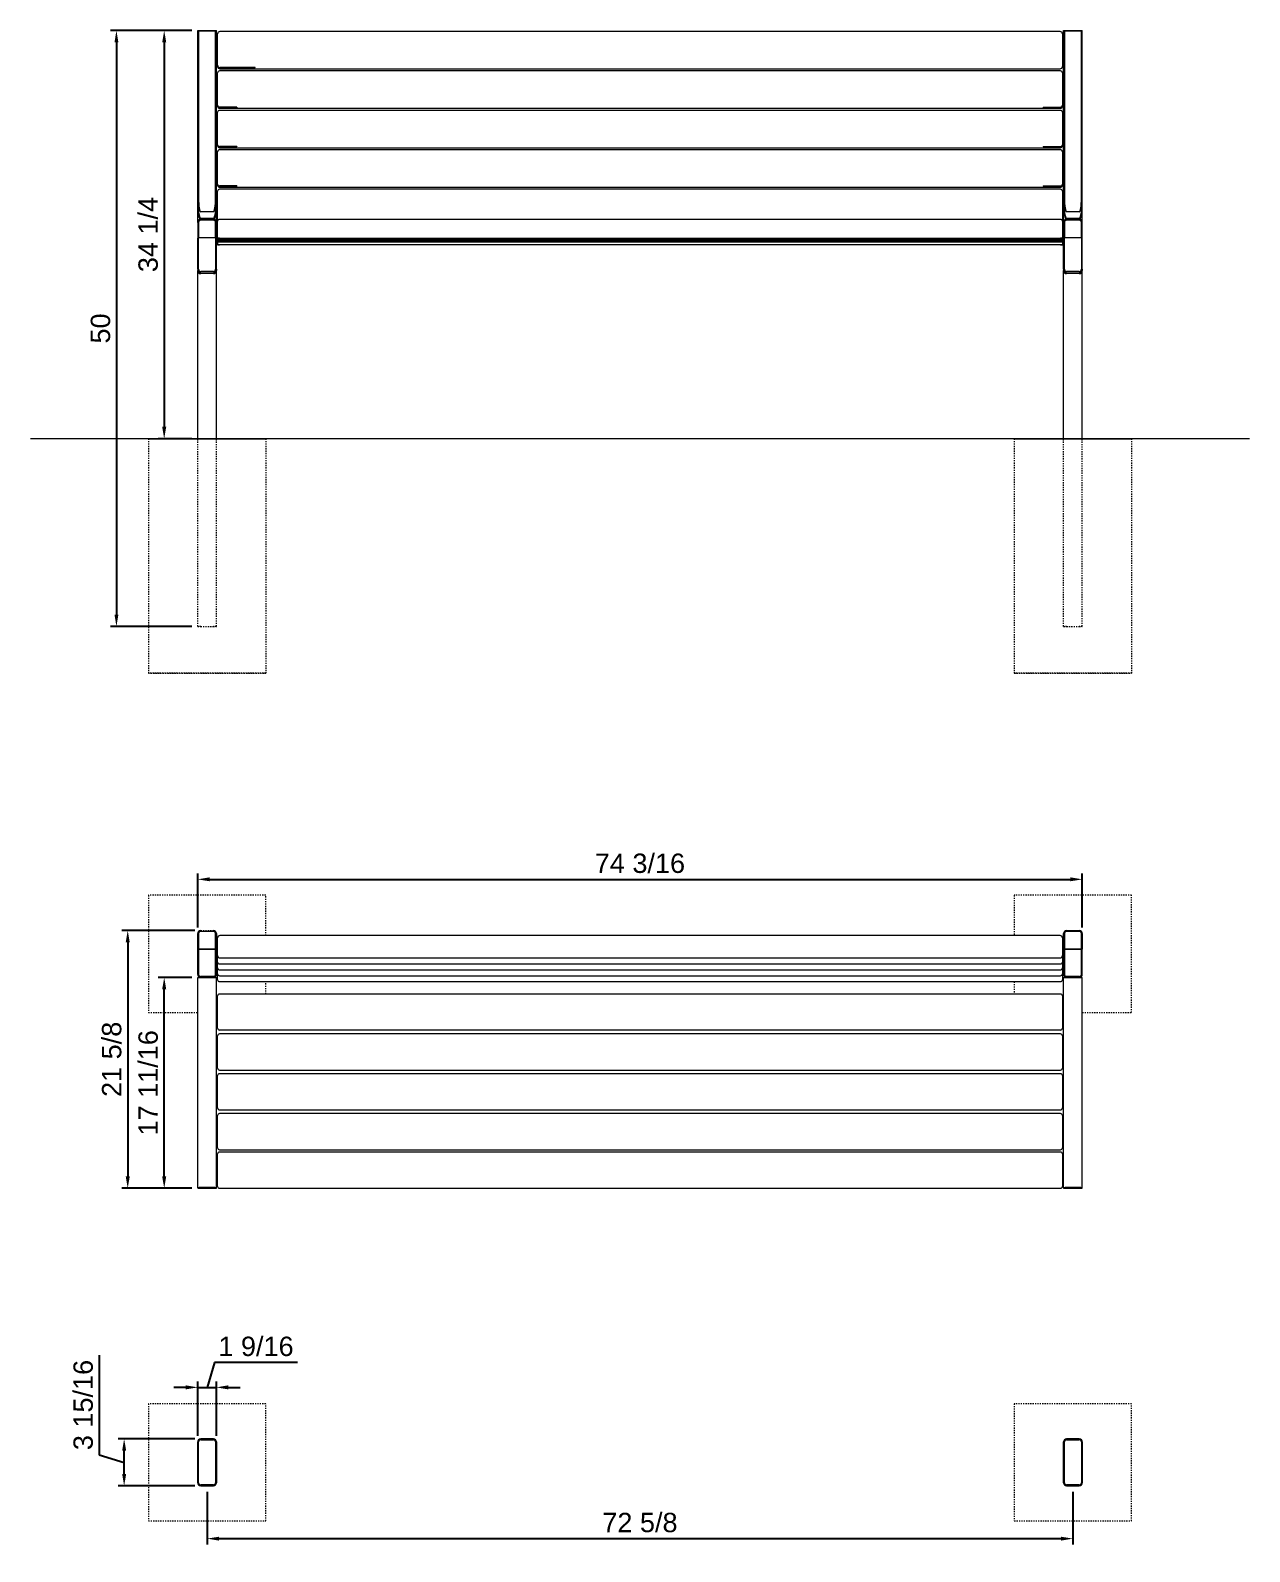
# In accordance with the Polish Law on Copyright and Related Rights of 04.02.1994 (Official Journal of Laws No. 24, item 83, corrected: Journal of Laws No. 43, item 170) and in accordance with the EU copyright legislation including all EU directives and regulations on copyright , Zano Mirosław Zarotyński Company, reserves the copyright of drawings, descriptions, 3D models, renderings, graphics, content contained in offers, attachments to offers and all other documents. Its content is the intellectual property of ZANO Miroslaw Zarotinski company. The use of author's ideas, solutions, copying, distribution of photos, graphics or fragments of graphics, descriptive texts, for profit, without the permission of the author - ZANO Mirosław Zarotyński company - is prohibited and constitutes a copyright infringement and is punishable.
# Model space of a CAD drawing. Header units: inches. Extents: x -9 to 179, y -3 to 125.
# Drawn here: x -8.8 to 93.5, y -3 to 124.6 of the extents above; entities that cross this region are included whole.
import ezdxf

# ---------------------------------------------------------------- set-up
doc = ezdxf.new("R2010")
doc.units = ezdxf.units.IN
doc.header["$PDSIZE"] = -1
doc.linetypes.add('HIDDEN', pattern=[1.905, 1.27, -0.635])
for name, color, linetype, lineweight in [('ZANO_R', 7, 'Continuous', 0), ('ZANO_R_przerywana', 250, 'HIDDEN', 0), ('ZANO_W', 1, 'Continuous', 0)]:
    doc.layers.add(name, color=color, linetype=linetype, lineweight=lineweight)
doc.styles.get("Standard").update_dxf_attribs({"font": 'arial.ttf'})
doc.dimstyles.new('amerykanie', dxfattribs={"dimtxt": 50, "dimasz": 50, "dimexe": 0.5, "dimexo": 0.5, "dimgap": 1, "dimtad": 1, "dimdec": 0, "dimzin": 0, "dimlunit": 5, "dimtxsty": 'Standard', "dimcen": 0.09, "dimclrd": 1, "dimclre": 1, "dimclrt": 1, "dimazin": 0, "dimtfac": 1, "dimtdec": 0, "dimtmove": 0, "dimatfit": 3, "dimfxl": 1, "dimtzin": 0, "dimarcsym": 1})

# ---------------------------------------------------------------- blocks, each defined once
blk = doc.blocks.new('*D360')
at = {"layer": 'Defpoints', "color": 0}
for p in [(5.22, 124.64), (2.41, 90.39), (5.22, 90.39)]:
    blk.add_point(p, dxfattribs=at)
at = {"layer": 'ZANO_W', "color": 1, "lineweight": -2}
for p, q in [((4.72, 124.64), (1.91, 124.64)), ((2.41, 123.64), (2.41, 91.39)), ((4.72, 90.39), (1.91, 90.39))]:
    blk.add_line(p, q, dxfattribs=at)
at = {"layer": 'ZANO_W', "color": 1}
for points in [[(2.58, 123.64), (2.24, 123.64), (2.41, 124.64)], [(2.24, 91.39), (2.58, 91.39), (2.41, 90.39)]]:
    blk.add_solid(points, dxfattribs=at)
at = {"layer": 'ZANO_W', "color": 1, "insert": (1.07, 107.52), "char_height": 1.625, "attachment_point": 5, "rotation": 90}
blk.add_mtext('34 1/4', dxfattribs=at)
blk = doc.blocks.new('*D361')
at = {"layer": 'Defpoints', "color": 0}
for p in [(5.22, 124.64), (-1.6, 74.64), (5.22, 74.64)]:
    blk.add_point(p, dxfattribs=at)
at = {"layer": 'ZANO_W', "color": 1, "lineweight": -2}
for p, q in [((4.72, 124.64), (-2.1, 124.64)), ((-1.6, 123.64), (-1.6, 75.64)), ((4.72, 74.64), (-2.1, 74.64))]:
    blk.add_line(p, q, dxfattribs=at)
at = {"layer": 'ZANO_W', "color": 1}
for points in [[(-1.43, 123.64), (-1.76, 123.64), (-1.6, 124.64)], [(-1.76, 75.64), (-1.43, 75.64), (-1.6, 74.64)]]:
    blk.add_solid(points, dxfattribs=at)
at = {"layer": 'ZANO_W', "color": 1, "insert": (-2.93, 99.64), "char_height": 1.625, "attachment_point": 5, "rotation": 90}
blk.add_mtext('50', dxfattribs=at)
blk = doc.blocks.new('*D362')
at = {"layer": 'Defpoints', "color": 0}
for p in [(79.43, 53.42), (5.22, 48.88), (79.43, 48.88)]:
    blk.add_point(p, dxfattribs=at)
at = {"layer": 'ZANO_W', "color": 1, "lineweight": -2}
for p, q in [((5.22, 49.38), (5.22, 53.92)), ((79.43, 49.38), (79.43, 53.92)), ((6.22, 53.42), (78.43, 53.42))]:
    blk.add_line(p, q, dxfattribs=at)
at = {"layer": 'ZANO_W', "color": 1}
for points in [[(6.22, 53.59), (6.22, 53.26), (5.22, 53.42)], [(78.43, 53.26), (78.43, 53.59), (79.43, 53.42)]]:
    blk.add_solid(points, dxfattribs=at)
at = {"layer": 'ZANO_W', "color": 1, "insert": (42.32, 54.76), "char_height": 1.625, "attachment_point": 5}
blk.add_mtext('74 3/16', dxfattribs=at)
blk = doc.blocks.new('*D363')
at = {"layer": 'Defpoints', "color": 0}
for p in [(5.47, 49.13), (-0.65, 27.5), (5.22, 27.5)]:
    blk.add_point(p, dxfattribs=at)
at = {"layer": 'ZANO_W', "color": 1, "lineweight": -2}
for p, q in [((4.97, 49.13), (-1.15, 49.13)), ((-0.65, 48.13), (-0.65, 28.5)), ((4.72, 27.5), (-1.15, 27.5))]:
    blk.add_line(p, q, dxfattribs=at)
at = {"layer": 'ZANO_W', "color": 1}
for points in [[(-0.48, 48.13), (-0.82, 48.13), (-0.65, 49.13)], [(-0.82, 28.5), (-0.48, 28.5), (-0.65, 27.5)]]:
    blk.add_solid(points, dxfattribs=at)
at = {"layer": 'ZANO_W', "color": 1, "insert": (-1.99, 38.32), "char_height": 1.625, "attachment_point": 5, "rotation": 90}
blk.add_mtext('21 5/8', dxfattribs=at)
blk = doc.blocks.new('*D365')
at = {"layer": 'Defpoints', "color": 0}
for p in [(-0.95, 6.48), (5.47, 6.48), (5.47, 2.54)]:
    blk.add_point(p, dxfattribs=at)
at = {"layer": 'ZANO_W', "color": 1, "lineweight": -2}
for p, q in [((-3.04, 13.51), (-3.04, 5.14)), ((4.97, 6.48), (-1.45, 6.48)), ((-3.04, 5.14), (-0.95, 4.51)), ((-0.95, 3.54), (-0.95, 5.48)), ((4.97, 2.54), (-1.45, 2.54))]:
    blk.add_line(p, q, dxfattribs=at)
at = {"layer": 'ZANO_W', "color": 1}
for points in [[(-0.78, 5.48), (-1.12, 5.48), (-0.95, 6.48)], [(-1.12, 3.54), (-0.78, 3.54), (-0.95, 2.54)]]:
    blk.add_solid(points, dxfattribs=at)
at = {"layer": 'ZANO_W', "color": 1, "insert": (-4.38, 9.32), "char_height": 1.625, "attachment_point": 5, "rotation": 90}
blk.add_mtext('3 15/16', dxfattribs=at)
blk = doc.blocks.new('*D366')
at = {"layer": 'Defpoints', "color": 0}
for p in [(6.79, 10.8), (5.22, 6.23), (6.79, 6.23)]:
    blk.add_point(p, dxfattribs=at)
at = {"layer": 'ZANO_W', "color": 1, "lineweight": -2}
for p, q in [((6.63, 12.89), (6.01, 10.8)), ((13.59, 12.89), (6.63, 12.89)), ((4.22, 10.8), (3.22, 10.8)), ((5.22, 6.73), (5.22, 11.3)), ((5.22, 10.8), (6.79, 10.8)), ((6.79, 6.73), (6.79, 11.3)), ((7.79, 10.8), (8.79, 10.8))]:
    blk.add_line(p, q, dxfattribs=at)
at = {"layer": 'ZANO_W', "color": 1}
for points in [[(4.22, 10.63), (4.22, 10.97), (5.22, 10.8)], [(7.79, 10.97), (7.79, 10.63), (6.79, 10.8)]]:
    blk.add_solid(points, dxfattribs=at)
at = {"layer": 'ZANO_W', "color": 1, "insert": (10.11, 14.23), "char_height": 1.625, "attachment_point": 5}
blk.add_mtext('1 9/16', dxfattribs=at)
blk = doc.blocks.new('*D367')
at = {"layer": 'Defpoints', "color": 0}
for p in [(6.01, 2.54), (78.64, 2.54), (78.64, -1.89)]:
    blk.add_point(p, dxfattribs=at)
at = {"layer": 'ZANO_W', "color": 1, "lineweight": -2}
for p, q in [((6.01, 2.04), (6.01, -2.39)), ((78.64, 2.04), (78.64, -2.39)), ((7.01, -1.89), (77.64, -1.89))]:
    blk.add_line(p, q, dxfattribs=at)
at = {"layer": 'ZANO_W', "color": 1}
for points in [[(7.01, -1.73), (7.01, -2.06), (6.01, -1.89)], [(77.64, -2.06), (77.64, -1.73), (78.64, -1.89)]]:
    blk.add_solid(points, dxfattribs=at)
at = {"layer": 'ZANO_W', "color": 1, "insert": (42.32, -0.55), "char_height": 1.625, "attachment_point": 5}
blk.add_mtext('72 5/8', dxfattribs=at)
blk = doc.blocks.new('*D368')
at = {"layer": 'Defpoints', "color": 0}
for p in [(2.41, 45.19), (5.22, 45.19), (5.22, 27.5)]:
    blk.add_point(p, dxfattribs=at)
at = {"layer": 'ZANO_W', "color": 1, "lineweight": -2}
for p, q in [((4.72, 45.19), (1.91, 45.19)), ((2.41, 28.5), (2.41, 44.19)), ((4.72, 27.5), (1.91, 27.5))]:
    blk.add_line(p, q, dxfattribs=at)
at = {"layer": 'ZANO_W', "color": 1}
for points in [[(2.58, 44.19), (2.24, 44.19), (2.41, 45.19)], [(2.24, 28.5), (2.58, 28.5), (2.41, 27.5)]]:
    blk.add_solid(points, dxfattribs=at)
at = {"layer": 'ZANO_W', "color": 1, "insert": (1.07, 36.35), "char_height": 1.625, "attachment_point": 5, "rotation": 90}
blk.add_mtext('17 11/16', dxfattribs=at)

msp = doc.modelspace()

# ---------------------------------------------------------------- linework, layer by layer
at = {"layer": 'ZANO_R'}
for p, q in [((5.21853, 110.57646), (5.21853, 124.6447)), ((5.21853, 124.6447), (5.29727, 124.6447)), ((5.29727, 124.6447), (6.71459, 124.6447)), ((5.29727, 110.57646), (5.29727, 124.6447)), ((6.71459, 124.57347), (5.29727, 124.57347)), ((5.29727, 124.57347), (5.29727, 109.07754)), ((6.71459, 124.6447), (6.71459, 110.57646)), ((6.71459, 124.6447), (6.79333, 124.6447)), ((6.71459, 109.07754), (6.71459, 124.57347)), ((6.79333, 110.57646), (6.79333, 124.6447)), ((6.89176, 121.78455), (6.89176, 124.35423)), ((77.56105, 124.55108), (7.08861, 124.55108)), ((77.7579, 124.35423), (77.7579, 121.78455)), ((77.85632, 110.57646), (77.85632, 124.6447)), ((77.85632, 124.6447), (77.93506, 124.6447)), ((77.93506, 124.6447), (79.35238, 124.6447)), ((77.93506, 110.57646), (77.93506, 124.6447)), ((79.35238, 124.57347), (77.93506, 124.57347)), ((77.93506, 124.57347), (77.93506, 109.07754)), ((79.35238, 124.6447), (79.35238, 110.57646)), ((79.35238, 124.6447), (79.43112, 124.6447)), ((79.35238, 109.07754), (79.35238, 124.57347)), ((79.43112, 110.57646), (79.43112, 124.6447)), ((6.89176, 121.71739), (6.89176, 121.78455)), ((6.89176, 121.71739), (6.89176, 121.68819)), ((6.89176, 121.62103), (6.89176, 121.68819)), ((77.60042, 121.24705), (7.04924, 121.24705)), ((10.04136, 121.52272), (7.08861, 121.52272)), ((10.04136, 121.49351), (7.08861, 121.49351)), ((7.08861, 121.42418), (77.56105, 121.42418)), ((10.04136, 121.49351), (10.03315, 121.52272)), ((10.04136, 121.49351), (10.04136, 121.52272)), ((77.7579, 121.78455), (77.7579, 121.62103)), ((6.89176, 118.44202), (6.89176, 121.08957)), ((77.7579, 121.08957), (77.7579, 118.44202)), ((6.89176, 118.36902), (6.89176, 118.44202)), ((6.89176, 118.33982), (6.89176, 118.36902)), ((6.89176, 118.26682), (6.89176, 118.33982)), ((6.89176, 115.13259), (6.89176, 117.78014)), ((8.50593, 118.21328), (7.04924, 118.21328)), ((8.50593, 118.18408), (7.04924, 118.18408)), ((7.04924, 118.10934), (77.60042, 118.10934)), ((77.60042, 117.93762), (7.04924, 117.93762)), ((8.50593, 118.21328), (8.50593, 118.18408)), ((76.14373, 118.21328), (77.60042, 118.21328)), ((76.14373, 118.21328), (76.14373, 118.18408)), ((76.14373, 118.18408), (77.60042, 118.18408)), ((77.7579, 118.44202), (77.7579, 118.36902)), ((77.7579, 118.33982), (77.7579, 118.36902)), ((77.7579, 118.33982), (77.7579, 118.26682)), ((77.7579, 117.78014), (77.7579, 115.13259)), ((6.89176, 115.05959), (6.89176, 115.13259)), ((6.89176, 115.03039), (6.89176, 115.05959)), ((6.89176, 114.95739), (6.89176, 115.03039)), ((8.50593, 114.90385), (7.04924, 114.90385)), ((8.50593, 114.87465), (7.04924, 114.87465)), ((8.50593, 114.90385), (8.50593, 114.87465)), ((76.14373, 114.90385), (77.60042, 114.90385)), ((76.14373, 114.90385), (76.14373, 114.87465)), ((76.14373, 114.87465), (77.60042, 114.87465)), ((77.7579, 115.13259), (77.7579, 115.05959)), ((77.7579, 115.03039), (77.7579, 115.05959)), ((77.7579, 115.03039), (77.7579, 114.95739)), ((6.89176, 111.82316), (6.89176, 114.47071)), ((7.04924, 114.79991), (77.60042, 114.79991)), ((77.60042, 114.62819), (7.04924, 114.62819)), ((77.7579, 114.47071), (77.7579, 111.82316)), ((6.89176, 111.75016), (6.89176, 111.82316)), ((6.89176, 111.72096), (6.89176, 111.75016)), ((6.89176, 111.64795), (6.89176, 111.72096)), ((6.89176, 108.63219), (6.89176, 111.16127)), ((8.50593, 111.59442), (7.04924, 111.59442)), ((8.50593, 111.56522), (7.04924, 111.56522)), ((7.04924, 111.49047), (77.60042, 111.49047)), ((77.60042, 111.31875), (7.04924, 111.31875)), ((8.50593, 111.59442), (8.50593, 111.56522)), ((76.14373, 111.59442), (77.60042, 111.59442)), ((76.14373, 111.59442), (76.14373, 111.56522)), ((76.14373, 111.56522), (77.60042, 111.56522)), ((77.7579, 111.82316), (77.7579, 111.75016)), ((77.7579, 111.72096), (77.7579, 111.75016)), ((77.7579, 111.72096), (77.7579, 111.64795)), ((77.7579, 111.16127), (77.7579, 108.63219)), ((5.21853, 108.54326), (5.21853, 110.57646)), ((6.79333, 108.54326), (6.79333, 110.57646)), ((77.85632, 108.54326), (77.85632, 110.57646)), ((79.43112, 108.54326), (79.43112, 110.57646)), ((5.21853, 108.54326), (5.21853, 107.22027)), ((5.29727, 109.07126), (5.29727, 109.07754)), ((5.29727, 108.54326), (5.29727, 107.26057)), ((5.29727, 108.54326), (5.29727, 107.22027)), ((6.54136, 109.42161), (5.4705, 109.42161)), ((5.4705, 108.89667), (6.54136, 108.89667)), ((6.54136, 108.79507), (5.4705, 108.79507)), ((6.54136, 108.71638), (5.4705, 108.71638)), ((5.53349, 108.84393), (6.47837, 108.84393)), ((6.71459, 109.07754), (6.71459, 109.07126)), ((6.71459, 107.26057), (6.71459, 108.54326)), ((6.71459, 107.22027), (6.71459, 108.54326)), ((6.79333, 107.22027), (6.79333, 108.54326)), ((6.89176, 107.21573), (6.89176, 108.63219)), ((77.60042, 108.78967), (7.04924, 108.78967)), ((7.04924, 108.78957), (7.04924, 108.78967)), ((77.60042, 108.78967), (77.60042, 108.78957)), ((77.7579, 108.63219), (77.7579, 107.21573)), ((77.85632, 108.54326), (77.85632, 107.22027)), ((77.93506, 109.07126), (77.93506, 109.07754)), ((77.93506, 108.54326), (77.93506, 107.26057)), ((77.93506, 108.54326), (77.93506, 107.22027)), ((79.17916, 109.42161), (78.10829, 109.42161)), ((78.10829, 108.89667), (79.17916, 108.89667)), ((79.17916, 108.79507), (78.10829, 108.79507)), ((79.17916, 108.71638), (78.10829, 108.71638)), ((78.17128, 108.84393), (79.11617, 108.84393)), ((79.35238, 109.07754), (79.35238, 109.07126)), ((79.35238, 107.26057), (79.35238, 108.54326)), ((79.35238, 107.22027), (79.35238, 108.54326)), ((79.43112, 107.22027), (79.43112, 108.54326)), ((5.21853, 107.22027), (5.29727, 107.22027)), ((5.21853, 104.62132), (5.21853, 107.22027)), ((5.29727, 107.26057), (6.71459, 107.26057)), ((5.29727, 107.25782), (6.71459, 107.25782)), ((5.29727, 104.62132), (5.29727, 107.22027)), ((6.71459, 107.22027), (6.79333, 107.22027)), ((6.71459, 107.22027), (6.71459, 104.62132)), ((6.79333, 104.62132), (6.79333, 107.22027)), ((6.89176, 107.19375), (6.89176, 107.21573)), ((7.04924, 107.22123), (77.60042, 107.22123)), ((77.7579, 107.19375), (77.7579, 107.21573)), ((77.85632, 107.22027), (77.93506, 107.22027)), ((77.85632, 104.62132), (77.85632, 107.22027)), ((77.93506, 107.26057), (79.35238, 107.26057)), ((77.93506, 107.25782), (79.35238, 107.25782)), ((77.93506, 104.62132), (77.93506, 107.22027)), ((79.35238, 107.22027), (79.43112, 107.22027)), ((79.35238, 107.22027), (79.35238, 104.62132)), ((79.43112, 104.62132), (79.43112, 107.22027)), ((77.7579, 107.19375), (6.89176, 107.19375)), ((6.89176, 107.12892), (6.89176, 107.19375)), ((6.89176, 107.10556), (6.89176, 107.12892)), ((6.89176, 107.01213), (6.89176, 107.10556)), ((6.89176, 106.98877), (6.89176, 107.01213)), ((6.89176, 106.98877), (6.89176, 106.91732)), ((6.89176, 106.91732), (77.7579, 106.91732)), ((6.89176, 106.91732), (6.89176, 106.68125)), ((6.89176, 106.68125), (77.7579, 106.68125)), ((6.89176, 106.68125), (6.89176, 106.65926)), ((7.04924, 107.12342), (77.60042, 107.12342)), ((7.04924, 107.11106), (77.60042, 107.11106)), ((7.04924, 107.00663), (77.60042, 107.00663)), ((77.60042, 106.99427), (7.04924, 106.99427)), ((77.60042, 106.65377), (7.04924, 106.65377)), ((77.7579, 107.12892), (77.7579, 107.19375)), ((77.7579, 107.12892), (77.7579, 107.10556)), ((77.7579, 107.01213), (77.7579, 107.10556)), ((77.7579, 107.01213), (77.7579, 106.98877)), ((77.7579, 106.91732), (77.7579, 106.98877)), ((77.7579, 106.91732), (77.7579, 106.68125)), ((77.7579, 106.68125), (77.7579, 106.65926)), ((5.21853, 104.62132), (5.21853, 104.49193)), ((5.21853, 90.39274), (5.21853, 104.49193)), ((6.54136, 104.40788), (5.4705, 104.40788)), ((5.4705, 104.31086), (6.54136, 104.31086)), ((6.54136, 104.23981), (5.4705, 104.23981)), ((6.79333, 104.62132), (6.79333, 104.49193)), ((6.79333, 90.39274), (6.79333, 104.49193)), ((77.85632, 104.62132), (77.85632, 104.49193)), ((77.85632, 90.39274), (77.85632, 104.49193)), ((79.17916, 104.40788), (78.10829, 104.40788)), ((78.10829, 104.31086), (79.17916, 104.31086)), ((79.17916, 104.23981), (78.10829, 104.23981)), ((79.43112, 104.62132), (79.43112, 104.49193)), ((79.43112, 90.39274), (79.43112, 104.49193)), ((93.46262, 90.39274), (-8.81297, 90.39274)), ((1.08467, 90.39274), (10.92719, 90.39274)), ((10.92719, 90.39274), (1.08467, 90.39274)), ((5.21853, 90.39274), (5.4705, 90.39274)), ((5.4705, 90.39274), (5.21853, 90.39274)), ((5.4705, 90.39274), (6.54136, 90.39274)), ((6.54136, 90.39274), (6.79333, 90.39274)), ((6.79333, 90.39274), (6.54136, 90.39274)), ((73.72247, 90.39274), (83.56498, 90.39274)), ((83.56498, 90.39274), (73.72247, 90.39274)), ((77.85632, 90.39274), (78.10829, 90.39274)), ((78.10829, 90.39274), (77.85632, 90.39274)), ((78.10829, 90.39274), (79.17916, 90.39274)), ((79.17916, 90.39274), (79.43112, 90.39274)), ((79.43112, 90.39274), (79.17916, 90.39274)), ((5.21853, 47.555), (5.21853, 48.87783)), ((5.29727, 48.87783), (5.29727, 47.59437)), ((5.29727, 47.555), (5.29727, 48.87783)), ((6.54136, 49.05106), (5.4705, 49.05106)), ((6.71459, 47.59437), (6.71459, 48.87783)), ((6.71459, 48.87783), (6.71459, 47.555)), ((6.79333, 48.87783), (6.79333, 47.555)), ((6.89176, 47.4119), (6.89176, 48.50207)), ((77.56105, 48.69892), (7.08861, 48.69892)), ((77.7579, 48.50207), (77.7579, 47.4119)), ((77.85632, 47.555), (77.85632, 48.87783)), ((77.93506, 48.87783), (77.93506, 47.59437)), ((77.93506, 47.555), (77.93506, 48.87783)), ((78.10829, 49.1298), (79.17916, 49.1298)), ((79.17916, 49.05106), (78.10829, 49.05106)), ((79.35238, 47.59437), (79.35238, 48.87783)), ((79.35238, 48.87783), (79.35238, 47.555)), ((79.43112, 48.87783), (79.43112, 47.555)), ((5.21853, 47.555), (5.29727, 47.555)), ((5.21853, 45.44476), (5.21853, 47.555)), ((5.29727, 47.59437), (6.71459, 47.59437)), ((5.29727, 45.44476), (5.29727, 47.555)), ((6.71459, 47.54431), (5.29727, 47.54431)), ((5.29727, 47.54431), (5.29727, 45.21992)), ((6.71459, 47.555), (6.79333, 47.555)), ((6.71459, 47.555), (6.71459, 45.44476)), ((6.71459, 45.21992), (6.71459, 47.54431)), ((6.79333, 45.44476), (6.79333, 47.555)), ((6.89176, 47.02645), (6.89176, 47.4119)), ((77.7579, 47.4119), (77.7579, 47.02645)), ((77.85632, 47.555), (77.93506, 47.555)), ((77.85632, 45.44476), (77.85632, 47.555)), ((77.93506, 47.59437), (79.35238, 47.59437)), ((77.93506, 45.44476), (77.93506, 47.555)), ((79.35238, 47.54431), (77.93506, 47.54431)), ((77.93506, 47.54431), (77.93506, 45.21992)), ((79.35238, 47.555), (79.43112, 47.555)), ((79.35238, 47.555), (79.35238, 45.44476)), ((79.35238, 45.21992), (79.35238, 47.54431)), ((79.43112, 45.44476), (79.43112, 47.555)), ((6.89176, 46.88239), (6.89176, 47.02645)), ((6.89176, 46.48526), (6.89176, 46.88239)), ((6.89176, 46.38598), (6.89176, 46.48526)), ((6.89176, 45.98884), (6.89176, 46.38598)), ((6.89176, 45.88956), (6.89176, 45.98884)), ((7.04924, 46.32778), (77.60042, 46.32778)), ((7.08861, 46.8296), (77.56105, 46.8296)), ((77.7579, 47.02645), (77.7579, 46.88239)), ((77.7579, 46.88239), (77.7579, 46.48526)), ((77.7579, 46.48526), (77.7579, 46.38598)), ((77.7579, 46.38598), (77.7579, 45.98884)), ((77.7579, 45.98884), (77.7579, 45.88956)), ((5.21853, 27.54816), (5.21853, 45.19279)), ((5.21853, 45.19279), (5.38399, 45.19279)), ((6.54136, 45.27153), (5.4705, 45.27153)), ((5.4705, 45.19279), (6.54136, 45.19279)), ((5.53349, 45.18488), (6.47837, 45.18488)), ((6.62787, 45.19279), (6.79333, 45.19279)), ((6.79333, 27.54816), (6.79333, 45.19279)), ((6.89176, 45.49243), (6.89176, 45.88956)), ((6.89176, 45.39315), (6.89176, 45.49243)), ((6.89176, 44.99601), (6.89176, 45.39315)), ((7.04924, 45.83136), (77.60042, 45.83136)), ((7.04924, 45.33495), (77.60042, 45.33495)), ((7.04924, 44.83853), (77.60042, 44.83853)), ((77.7579, 45.88956), (77.7579, 45.49243)), ((77.7579, 45.49243), (77.7579, 45.39315)), ((77.7579, 45.39315), (77.7579, 44.99601)), ((77.85632, 27.54816), (77.85632, 45.19279)), ((77.85632, 45.19279), (78.02178, 45.19279)), ((79.17916, 45.27153), (78.10829, 45.27153)), ((78.10829, 45.19279), (79.17916, 45.19279)), ((78.17128, 45.18488), (79.11617, 45.18488)), ((79.26567, 45.19279), (79.43112, 45.19279)), ((79.43112, 27.54816), (79.43112, 45.19279)), ((6.89176, 40.96847), (6.89176, 43.64401)), ((77.60042, 43.80149), (7.04924, 43.80149)), ((7.04924, 43.80139), (7.04924, 43.80149)), ((77.60042, 43.80149), (77.60042, 43.80139)), ((77.7579, 43.64401), (77.7579, 40.96847)), ((6.79333, 42.24004), (6.89176, 42.24004)), ((77.7579, 42.24004), (77.85632, 42.24004)), ((6.89176, 40.92725), (6.89176, 40.96847)), ((77.7579, 40.96847), (77.7579, 40.92725)), ((6.89176, 37.62405), (6.89176, 40.29959)), ((77.60042, 40.76987), (7.04924, 40.76987)), ((77.60042, 40.45707), (7.04924, 40.45707)), ((7.04924, 40.45707), (7.04924, 40.45697)), ((77.60042, 40.45697), (77.60042, 40.45707)), ((77.7579, 40.29959), (77.7579, 37.62405)), ((6.89176, 37.58283), (6.89176, 37.62405)), ((7.04924, 37.42545), (77.60042, 37.42545)), ((77.60042, 37.11265), (7.04924, 37.11265)), ((7.04924, 37.11265), (7.04924, 37.11255)), ((77.60042, 37.11255), (77.60042, 37.11265)), ((77.7579, 37.62405), (77.7579, 37.58283)), ((6.89176, 34.27963), (6.89176, 36.95517)), ((77.7579, 36.95517), (77.7579, 34.27963)), ((6.89176, 34.23841), (6.89176, 34.27963)), ((6.89176, 30.93522), (6.89176, 33.61075)), ((7.04924, 34.08103), (77.60042, 34.08103)), ((77.60042, 33.76823), (7.04924, 33.76823)), ((7.04924, 33.76823), (7.04924, 33.76814)), ((77.60042, 33.76814), (77.60042, 33.76823)), ((77.7579, 34.27963), (77.7579, 34.23841)), ((77.7579, 33.61075), (77.7579, 30.93522)), ((6.89176, 30.894), (6.89176, 30.93522)), ((7.04924, 30.73661), (77.60042, 30.73661)), ((77.7579, 30.93522), (77.7579, 30.894)), ((6.89176, 27.70884), (6.89176, 30.38437)), ((77.60042, 30.54185), (7.04924, 30.54185)), ((7.04924, 30.54185), (7.04924, 30.54176)), ((77.60042, 30.54176), (77.60042, 30.54185)), ((77.7579, 30.38437), (77.7579, 27.70884)), ((5.21853, 27.54816), (5.21853, 27.50196)), ((5.21853, 27.50196), (5.29727, 27.50196)), ((5.29727, 27.54816), (5.29727, 27.50336)), ((5.29727, 27.54816), (5.29727, 27.50196)), ((5.29727, 27.50336), (6.71459, 27.50336)), ((6.54136, 27.55695), (5.4705, 27.55695)), ((6.54136, 27.5542), (5.4705, 27.5542)), ((6.71459, 27.50336), (6.71459, 27.54816)), ((6.71459, 27.50196), (6.71459, 27.54816)), ((6.71459, 27.50196), (6.79333, 27.50196)), ((6.79333, 27.50196), (6.79333, 27.54816)), ((6.89176, 27.65937), (6.89176, 27.70884)), ((7.04924, 27.50199), (77.60042, 27.50199)), ((77.7579, 27.70884), (77.7579, 27.65937)), ((77.85632, 27.54816), (77.85632, 27.50196)), ((77.85632, 27.50196), (77.93506, 27.50196)), ((77.93506, 27.54816), (77.93506, 27.50336)), ((77.93506, 27.54816), (77.93506, 27.50196)), ((77.93506, 27.50336), (79.35238, 27.50336)), ((79.17916, 27.55695), (78.10829, 27.55695)), ((79.17916, 27.5542), (78.10829, 27.5542)), ((79.35238, 27.50336), (79.35238, 27.54816)), ((79.35238, 27.50196), (79.35238, 27.54816)), ((79.35238, 27.50196), (79.43112, 27.50196)), ((79.43112, 27.50196), (79.43112, 27.54816)), ((6.54136, 6.47799), (5.4705, 6.47799)), ((5.4705, 6.47799), (6.54136, 6.47799)), ((5.4705, 6.39925), (6.54136, 6.39925)), ((79.17916, 6.47799), (78.10829, 6.47799)), ((78.10829, 6.47799), (79.17916, 6.47799)), ((78.10829, 6.39925), (79.17916, 6.39925)), ((5.21853, 6.22602), (5.21853, 2.79295)), ((5.21853, 2.79295), (5.21853, 6.22602)), ((5.29727, 2.79295), (5.29727, 6.22602)), ((6.71459, 6.22602), (6.71459, 2.79295)), ((6.79333, 2.79295), (6.79333, 6.22602)), ((6.79333, 6.22602), (6.79333, 2.79295)), ((77.85632, 6.22602), (77.85632, 2.79295)), ((77.85632, 2.79295), (77.85632, 6.22602)), ((77.93506, 2.79295), (77.93506, 6.22602)), ((79.35238, 6.22602), (79.35238, 2.79295)), ((79.43112, 2.79295), (79.43112, 6.22602)), ((79.43112, 6.22602), (79.43112, 2.79295)), ((6.54136, 2.61973), (5.4705, 2.61973)), ((79.17916, 2.61973), (78.10829, 2.61973)), ((5.4705, 2.54099), (6.54136, 2.54099)), ((6.54136, 2.54099), (5.4705, 2.54099)), ((78.10829, 2.54099), (79.17916, 2.54099)), ((79.17916, 2.54099), (78.10829, 2.54099))]:
    msp.add_line(p, q, dxfattribs=at)
at = {"layer": 'ZANO_R', "flags": 128}
for points in [[(5.29727, 45.21992), (5.30181, 45.21309), (5.31525, 45.20651), (5.33708, 45.20045), (5.36646, 45.19514), (5.40225, 45.19079), (5.44309, 45.18755), (5.48741, 45.18555), (5.53349, 45.18488)], [(6.47837, 45.18488), (6.52446, 45.18555), (6.56877, 45.18755), (6.60961, 45.19079), (6.6454, 45.19514), (6.67478, 45.20045), (6.69661, 45.20651), (6.71005, 45.21309), (6.71459, 45.21992)], [(77.93506, 45.21992), (77.9396, 45.21309), (77.95305, 45.20651), (77.97487, 45.20045), (78.00425, 45.19514), (78.04004, 45.19079), (78.08089, 45.18755), (78.1252, 45.18555), (78.17128, 45.18488)], [(79.11617, 45.18488), (79.16225, 45.18555), (79.20656, 45.18755), (79.2474, 45.19079), (79.2832, 45.19514), (79.31258, 45.20045), (79.3344, 45.20651), (79.34785, 45.21309), (79.35238, 45.21992)]]:
    msp.add_lwpolyline(points, dxfattribs=at)
at = {"layer": 'ZANO_R'}
for centre, radius, start, end in [((7.08861, 124.35423), 0.19685, 90, 180), ((77.56105, 124.35423), 0.19685, 0, 90), ((7.08753, 121.71849), 0.19577, 180.3213027, 270.3160584), ((7.08753, 121.68929), 0.19577, 180.3215888, 270.3157723), ((7.08861, 121.62103), 0.19685, 180, 270), ((7.04924, 121.08957), 0.15748, 90, 180), ((77.56105, 121.62103), 0.19685, 270, 0), ((77.60042, 121.08957), 0.15748, 0, 90), ((7.04837, 118.3699), 0.15662, 180.3216878, 270.3157577), ((7.04837, 118.3407), 0.15662, 180.321509, 270.3159365), ((7.04924, 118.26682), 0.15748, 180, 270), ((7.04924, 117.78014), 0.15748, 90, 180), ((77.60128, 118.3699), 0.15662, 269.684251, 359.6774498), ((77.60128, 118.3407), 0.15662, 269.6840722, 359.6776286), ((77.60042, 118.26682), 0.15748, 270, 0), ((77.60042, 117.78014), 0.15748, 0, 90), ((7.04837, 115.06047), 0.15662, 180.3212646, 270.3166125), ((7.04837, 115.03127), 0.15662, 180.321509, 270.3159365), ((7.04924, 114.95739), 0.15748, 180, 270), ((77.60128, 115.06047), 0.15662, 269.6833962, 359.6778729), ((77.60128, 115.03127), 0.15662, 269.6840722, 359.6776286), ((77.60042, 114.95739), 0.15748, 270, 0), ((7.04924, 114.47071), 0.15748, 90, 180), ((77.60042, 114.47071), 0.15748, 0, 90), ((7.04837, 111.75104), 0.15662, 180.3212641, 270.3161813), ((7.04837, 111.72184), 0.15662, 180.3216878, 270.3157577), ((7.04924, 111.64795), 0.15748, 180, 270), ((7.04924, 111.16127), 0.15748, 90, 180), ((77.60128, 111.75104), 0.15662, 269.6838274, 359.6778734), ((77.60128, 111.72184), 0.15662, 269.684251, 359.6774498), ((77.60042, 111.64795), 0.15748, 270, 0), ((77.60042, 111.16127), 0.15748, 0, 90), ((5.47042, 108.54318), 0.25189, 89.9823478, 179.9828236), ((5.53219, 109.07886), 0.23493, 180.3209618, 270.316343), ((5.47044, 108.5432), 0.17317, 89.9818972, 179.982971), ((6.47967, 109.07886), 0.23493, 269.683657, 359.6790382), ((6.54144, 108.54318), 0.25189, 0.0169543, 90.0178743), ((6.54142, 108.5432), 0.17317, 0.017029, 90.0181028), ((7.04924, 108.63219), 0.15748, 90, 180), ((77.60042, 108.63219), 0.15748, 0, 90), ((78.10822, 108.54318), 0.25189, 89.9831876, 179.9819838), ((78.16999, 109.07886), 0.23493, 180.3217746, 270.3160993), ((78.10824, 108.5432), 0.17318, 89.9831187, 179.9817495), ((79.11746, 109.07885), 0.23492, 269.6834133, 359.6798511), ((79.17924, 108.54319), 0.25188, 0.0158925, 90.0189361), ((79.17921, 108.54321), 0.17317, 0.0158075, 90.0193243), ((7.00992, 106.08893), 1.13298, 88.0111003, 95.9863451), ((77.63974, 106.08888), 1.13303, 84.0138038, 91.9888104), ((7.00992, 108.25572), 1.13298, 264.0136549, 271.9888997), ((7.00992, 105.97876), 1.13298, 88.0111003, 95.9863451), ((7.00992, 108.13893), 1.13298, 264.0136549, 271.9888997), ((7.00992, 105.86191), 1.13304, 88.0115285, 95.9863432), ((7.00992, 107.78606), 1.13298, 264.0136549, 271.9888997), ((77.63974, 108.25577), 1.13303, 268.0111896, 275.9861962), ((77.63974, 105.97871), 1.13303, 84.0138038, 91.9888104), ((77.63974, 108.13898), 1.13303, 268.0111896, 275.9861962), ((77.63973, 105.86186), 1.13309, 84.0138057, 91.9883821), ((77.63974, 107.78611), 1.13303, 268.0111896, 275.9861962), ((5.4705, 48.87783), 0.25197, 90, 180), ((5.4705, 48.87783), 0.17323, 90, 180), ((6.54136, 48.87783), 0.25197, 0, 90), ((6.54136, 48.87783), 0.17323, 0, 90), ((7.08861, 48.50207), 0.19685, 90, 180), ((77.56105, 48.50207), 0.19685, 0, 90), ((78.10829, 48.87783), 0.25197, 90, 180), ((78.10829, 48.87783), 0.17323, 90, 180), ((79.17916, 48.87783), 0.25197, 0, 90), ((79.17916, 48.87783), 0.17323, 0, 90), ((7.08861, 47.02645), 0.19685, 180, 270), ((7.04924, 46.48526), 0.15748, 180, 270), ((7.04924, 45.98884), 0.15748, 180, 270), ((77.56105, 47.02645), 0.19685, 270, 0), ((77.60042, 46.48526), 0.15748, 270, 0), ((77.60042, 45.98884), 0.15748, 270, 0), ((5.4705, 45.44476), 0.25197, 180, 270), ((5.4705, 45.44476), 0.17323, 180, 270), ((6.54136, 45.44476), 0.25197, 270, 0), ((6.54136, 45.44476), 0.17323, 270, 0), ((7.04924, 45.49243), 0.15748, 180, 270), ((7.04924, 44.99601), 0.15748, 180, 270), ((77.60042, 45.49243), 0.15748, 270, 0), ((77.60042, 44.99601), 0.15748, 270, 0), ((78.10829, 45.44476), 0.25197, 180, 270), ((78.10829, 45.44476), 0.17323, 180, 270), ((79.17916, 45.44476), 0.25197, 270, 0), ((79.17916, 45.44476), 0.17323, 270, 0), ((7.04924, 43.64401), 0.15748, 90, 180), ((77.60042, 43.64401), 0.15748, 0, 90), ((7.04919, 40.9273), 0.15743, 180.0183628, 270.0166525), ((77.60046, 40.9273), 0.15744, 269.9833517, 359.9807792), ((7.04924, 40.29959), 0.15748, 90, 180), ((77.60042, 40.29959), 0.15748, 0, 90), ((7.04919, 37.58288), 0.15743, 180.0183628, 270.0166525), ((7.04924, 36.95517), 0.15748, 90, 180), ((77.60046, 37.58289), 0.15744, 269.9833517, 359.9807792), ((77.60042, 36.95517), 0.15748, 0, 90), ((7.04919, 34.23847), 0.15744, 180.0187877, 270.0162276), ((7.04924, 33.61075), 0.15748, 90, 180), ((77.60046, 34.23847), 0.15744, 269.9837766, 359.9803543), ((77.60042, 33.61075), 0.15748, 0, 90), ((7.04919, 30.89405), 0.15744, 180.01861, 270.0164053), ((77.60046, 30.89405), 0.15744, 269.9835989, 359.980532), ((7.04924, 30.38437), 0.15748, 90, 180), ((77.60042, 30.38437), 0.15748, 0, 90), ((5.40759, 25.74533), 1.81271, 88.0111598, 95.9866202), ((5.42724, 26.30904), 1.24591, 88.010161, 95.9877441), ((6.60427, 25.74535), 1.81269, 84.0133367, 91.9888833), ((6.58462, 26.30904), 1.24591, 84.0122559, 91.989839), ((7.04919, 27.65942), 0.15743, 180.017938, 270.0170774), ((77.60046, 27.65943), 0.15744, 269.9829268, 359.9812041), ((78.04538, 25.74527), 1.81277, 88.0113009, 95.9864791), ((78.06503, 26.30898), 1.24597, 88.0103663, 95.9875388), ((79.24207, 25.74544), 1.8126, 84.0131524, 91.9890676), ((79.22242, 26.30911), 1.24585, 84.0120506, 91.9900444), ((5.4705, 6.22602), 0.25197, 90, 180), ((5.4705, 6.22602), 0.25197, 90, 180), ((5.4705, 6.22602), 0.17323, 90, 180), ((6.54136, 6.22602), 0.25197, 0, 90), ((6.54136, 6.22602), 0.25197, 0, 90), ((6.54136, 6.22602), 0.17323, 0, 90), ((78.10829, 6.22602), 0.25197, 90, 180), ((78.10829, 6.22602), 0.25197, 90, 180), ((78.10829, 6.22602), 0.17323, 90, 180), ((79.17916, 6.22602), 0.25197, 0, 90), ((79.17916, 6.22602), 0.25197, 0, 90), ((79.17916, 6.22602), 0.17323, 0, 90), ((5.4705, 2.79295), 0.25197, 180, 270), ((5.4705, 2.79295), 0.25197, 180, 270), ((5.4705, 2.79295), 0.17323, 180, 270), ((6.54136, 2.79295), 0.25197, 270, 0), ((6.54136, 2.79295), 0.25197, 270, 0), ((6.54136, 2.79295), 0.17323, 270, 0), ((78.10829, 2.79295), 0.25197, 180, 270), ((78.10829, 2.79295), 0.25197, 180, 270), ((78.10829, 2.79295), 0.17323, 180, 270), ((79.17916, 2.79295), 0.25197, 270, 0), ((79.17916, 2.79295), 0.25197, 270, 0), ((79.17916, 2.79295), 0.17323, 270, 0)]:
    msp.add_arc(centre, radius, start, end, dxfattribs=at)
for centre, major_axis, ratio, start_param, end_param in [((5.4705, 110.57646), (0, 1.67979), 0.15, 1.570796327, 3.141592654), ((5.4705, 110.57646), (0, 1.15486), 0.15, 1.570796327, 3.141592654), ((6.54136, 110.57646), (0, 1.67979), 0.15, 3.141592654, 4.71238898), ((6.54136, 110.57646), (0, 1.15486), 0.15, 3.141592654, 4.71238898), ((78.10829, 110.57646), (0, 1.67979), 0.15, 1.570796327, 3.141592654), ((78.10829, 110.57646), (0, 1.15486), 0.15, 1.570796327, 3.141592654), ((79.17916, 110.57646), (0, 1.67979), 0.15, 3.141592654, 4.71238898), ((79.17916, 110.57646), (0, 1.15486), 0.15, 3.141592654, 4.71238898), ((5.4705, 104.62133), (0, 0.31046), 0.811590339, 1.570796327, 3.141592654), ((5.4705, 104.49193), (0, -0.25212), 0.999390827, 4.71238898, 6.283185307), ((5.4705, 104.62133), (0, 0.21344), 0.811590339, 1.570796327, 3.141592654), ((6.54136, 104.62133), (0, 0.21344), 0.811590339, 3.141592654, 4.71238898), ((6.54136, 104.62133), (0, 0.31046), 0.811590339, 3.141592654, 4.71238898), ((6.54136, 104.49193), (0, -0.25212), 0.999390827, 0, 1.570796327), ((78.10829, 104.62133), (0, 0.31046), 0.811590339, 1.570796327, 3.141592654), ((78.10829, 104.49193), (0, -0.25212), 0.999390827, 4.71238898, 6.283185307), ((78.10829, 104.62133), (0, 0.21344), 0.811590339, 1.570796327, 3.141592654), ((79.17916, 104.62133), (0, 0.21344), 0.811590339, 3.141592654, 4.71238898), ((79.17916, 104.62133), (0, 0.31046), 0.811590339, 3.141592654, 4.71238898), ((79.17916, 104.49193), (0, -0.25212), 0.999390827, 0, 1.570796327)]:
    msp.add_ellipse(centre, major_axis=major_axis, ratio=ratio, start_param=start_param, end_param=end_param, dxfattribs=at)
at = {"layer": 'ZANO_R_przerywana', "ltscale": 0.05}
for p, q in [((1.08467, 90.39274), (1.08467, 70.7077)), ((1.08467, 90.39274), (1.08467, 70.7077)), ((5.21853, 74.6447), (5.21853, 90.39274)), ((6.79333, 74.6447), (6.79333, 90.39274)), ((10.92719, 90.39274), (10.92719, 70.7077)), ((10.92719, 90.39274), (10.92719, 70.7077)), ((73.72247, 90.39274), (73.72247, 70.7077)), ((73.72247, 90.39274), (73.72247, 70.7077)), ((77.85632, 74.6447), (77.85632, 90.39274)), ((79.43112, 74.6447), (79.43112, 90.39274)), ((83.56498, 90.39274), (83.56498, 70.7077)), ((83.56498, 90.39274), (83.56498, 70.7077)), ((5.21853, 74.6447), (5.4705, 74.6447)), ((5.4705, 74.6447), (5.21853, 74.6447)), ((5.4705, 74.6447), (6.54136, 74.6447)), ((6.54136, 74.6447), (6.79333, 74.6447)), ((6.79333, 74.6447), (6.54136, 74.6447)), ((77.85632, 74.6447), (78.10829, 74.6447)), ((78.10829, 74.6447), (77.85632, 74.6447)), ((78.10829, 74.6447), (79.17916, 74.6447)), ((79.17916, 74.6447), (79.43112, 74.6447)), ((79.43112, 74.6447), (79.17916, 74.6447)), ((1.08467, 70.7077), (10.92719, 70.7077)), ((10.92719, 70.7077), (1.08467, 70.7077)), ((73.72247, 70.7077), (83.56498, 70.7077)), ((83.56498, 70.7077), (73.72247, 70.7077)), ((10.92719, 52.08256), (1.08467, 52.08256)), ((1.08467, 52.08256), (1.08467, 42.24004)), ((10.92719, 48.69892), (10.92719, 52.08256)), ((83.56498, 52.08256), (73.72247, 52.08256)), ((73.72247, 52.08256), (73.72247, 48.69892)), ((83.56498, 42.24004), (83.56498, 52.08256)), ((5.4705, 49.1298), (6.54136, 49.1298)), ((10.92719, 43.80149), (10.92719, 44.83853)), ((73.72247, 44.83853), (73.72247, 43.80149)), ((1.08467, 42.24004), (5.21853, 42.24004)), ((79.43112, 42.24004), (83.56498, 42.24004)), ((10.92719, 9.43075), (1.08467, 9.43075)), ((1.08467, 9.43075), (1.08467, -0.41177)), ((10.92719, -0.41177), (10.92719, 9.43075)), ((73.72247, 9.43075), (73.72247, -0.41177)), ((83.56498, 9.43075), (73.72247, 9.43075)), ((83.56498, -0.41177), (83.56498, 9.43075)), ((1.08467, -0.41177), (10.92719, -0.41177)), ((73.72247, -0.41177), (83.56498, -0.41177))]:
    msp.add_line(p, q, dxfattribs=at)

# ---------------------------------------------------------------- dimensions: what is measured, and where the dimension line sits
at = {"layer": 'ZANO_W'}
for base, p1, p2, picture, middle in [((-1.5974, 74.6447), (5.21853, 124.6447), (5.21853, 74.6447), '*D361', (-2.92708, 99.6447)), ((2.4116, 90.39274), (5.21853, 124.6447), (5.21853, 90.39274), '*D360', (1.07084, 107.51872)), ((-0.65039, 27.50196), (5.4705, 49.1298), (5.21853, 27.50196), '*D363', (-1.99061, 38.31588)), ((2.4116, 45.19279), (5.21853, 27.50196), (5.21853, 45.19279), '*D368', (1.07139, 36.34737)), ((-0.95067, 6.47799), (5.4705, 2.54099), (5.4705, 6.47799), '*D365', (-4.3822, 5.63672))]:
    dim = msp.add_linear_dim(base=base, p1=p1, p2=p2, angle=90, dimstyle='amerykanie', override={"dimtxt": 1.625, "dimasz": 1, "dimgap": 0.5, "dimdec": 4, "dimaunit": 1, "dimadec": 1, "dimtdec": 4, "dimtmove": 1, "dimfrac": 2}, dxfattribs=at)
    dim.commit()
    dim.dimension.update_dxf_attribs({"geometry": picture, "text_midpoint": middle})
for base, p1, p2, picture, middle in [((79.43113, 53.42336), (5.21853, 48.87783), (79.43113, 48.87783), '*D362', (42.32483, 54.76412)), ((6.79333, 10.80111), (5.21853, 6.22602), (6.79333, 6.22602), '*D366', (7.13299, 14.23153)), ((78.64372, -1.89432), (6.00593, 2.54099), (78.64372, 2.54099), '*D367', (42.32483, -0.55411))]:
    dim = msp.add_linear_dim(base=base, p1=p1, p2=p2, dimstyle='amerykanie', override={"dimtxt": 1.625, "dimasz": 1, "dimgap": 0.5, "dimdec": 4, "dimaunit": 1, "dimadec": 1, "dimtdec": 4, "dimtmove": 1, "dimfrac": 2}, dxfattribs=at)
    dim.commit()
    dim.dimension.update_dxf_attribs({"geometry": picture, "text_midpoint": middle})

doc.saveas('drawing.dxf')
